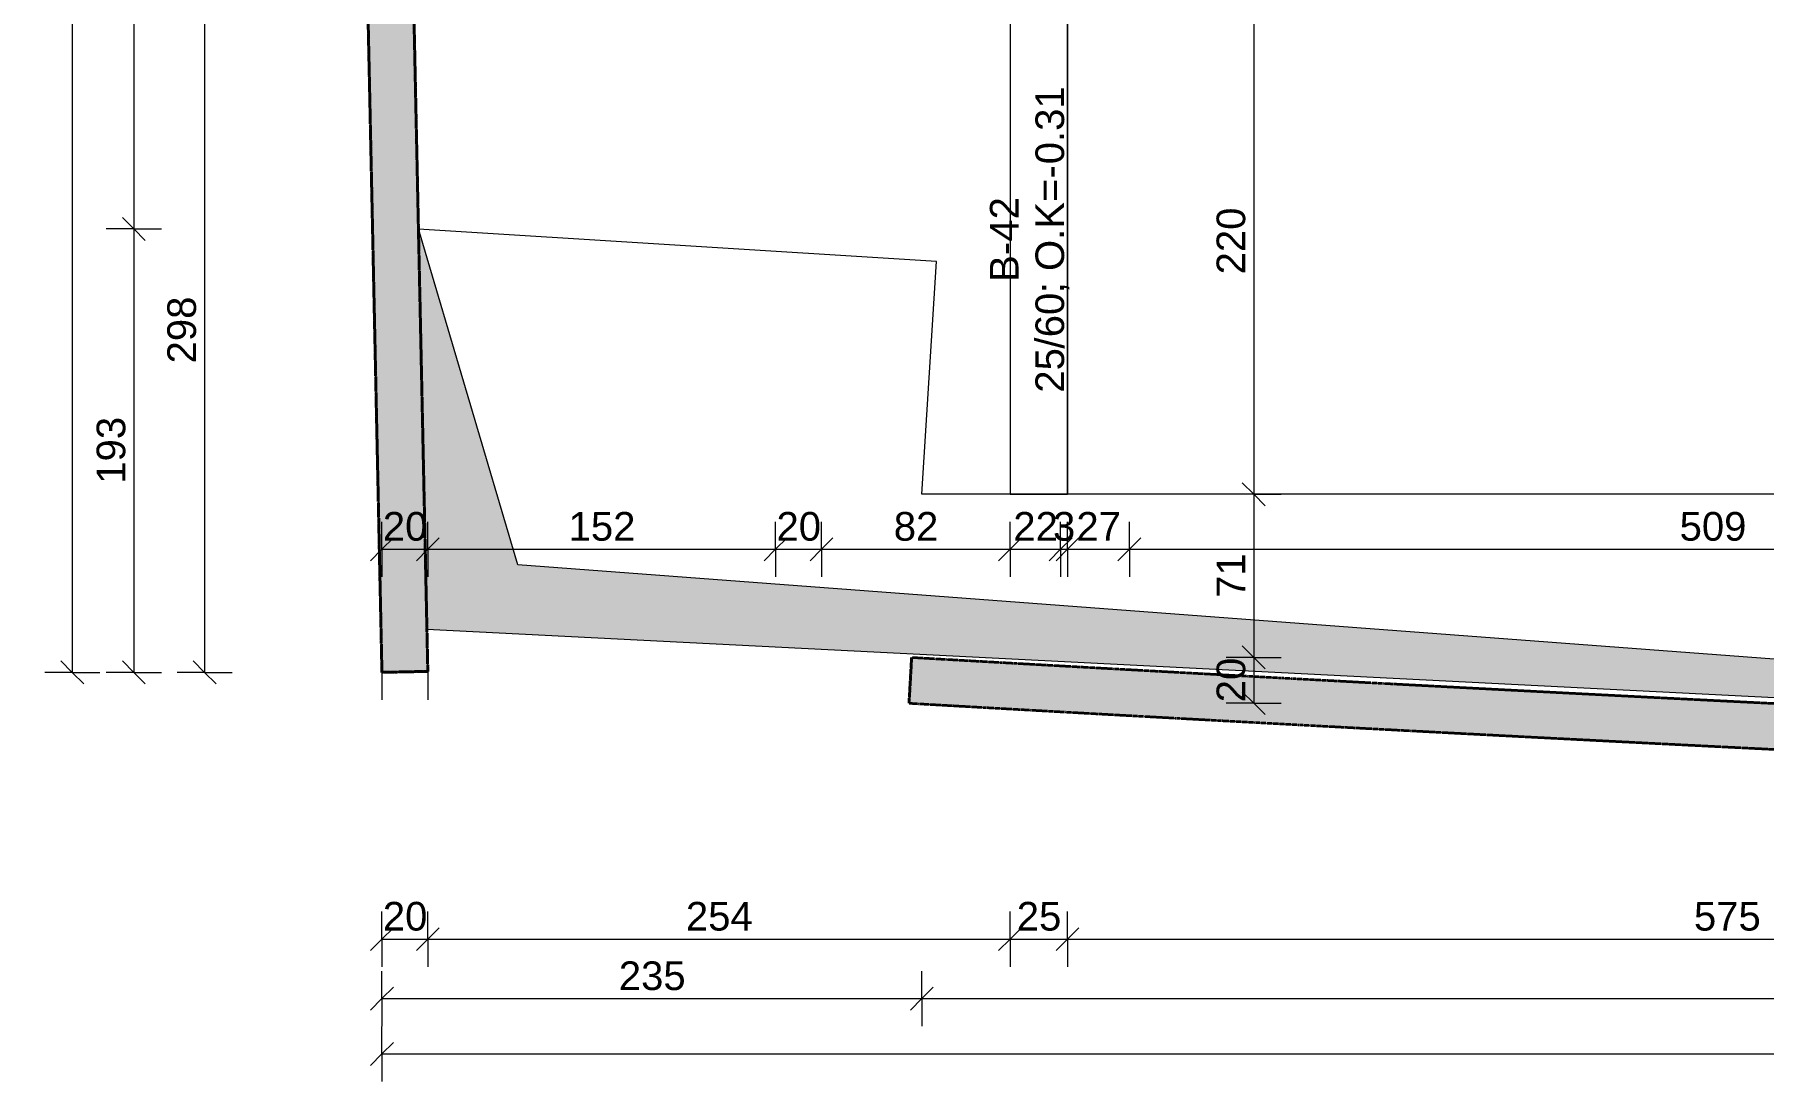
# Model space of a CAD drawing. Header units: centimetres. Extents: x -161 to 2402, y -178 to 2398.
# Drawn here: x -161 to 592, y -178 to 278 of the extents above; entities that cross this region are included whole.
import ezdxf

# ---------------------------------------------------------------- set-up
doc = ezdxf.new("R2010")
doc.units = ezdxf.units.CM
doc.linetypes.add('Beton Ole', pattern=[0.3, 0.15, -0.15])
for name, color, linetype, lineweight in [('Dimensions', 130, 'Continuous', 9), ('Dimensions-50', 130, 'Continuous', 9), ('IfcAnnotation', 7, 'Continuous', 18), ('IfcBuildingElementProxy', 7, 'Continuous', 18), ('IfcSlab', 7, 'Continuous', 18), ('IfcWall', 7, 'Continuous', 25), ('Structural Framing Tags', 130, 'Continuous', 9)]:
    doc.layers.add(name, color=color, linetype=linetype, lineweight=lineweight)
doc.styles.add('Arial', font='arial.ttf', dxfattribs={"height": 12.5})
doc.dimstyles.new('Deng_-_2mm_Arial_1_DIGIT', dxfattribs={"dimscale": 30.48, "dimtxt": 12.753242, "dimasz": 0.328084, "dimexe": 0.393701, "dimexo": 0.0625, "dimgap": 0, "dimtad": 1, "dimdec": 0, "dimzin": 0, "dimdsep": 46, "dimtxsty": 'Arial', "dimblk1": 'OBLIQUE', "dimblk2": 'OBLIQUE', "dimsah": 1, "dimcen": 0.09, "dimazin": 0, "dimtfac": 1, "dimtdec": 4, "dimtix": 1, "dimtmove": 0, "dimatfit": 3, "dimfxl": 0.393701, "dimfxlon": 1, "dimtvp": 1, "dimtolj": 1, "dimtzin": 0, "dimarcsym": 2})
pattern_1 = [(45, (-6099.134, 2162.023), (0.3422397, 7.8404), [6.271, -1.524])]

# ---------------------------------------------------------------- blocks, each defined once
blk = doc.blocks.new('M_Concrete-Rectangular Beam1 - 25_60-8955012-K-21')
at = {"layer": 'IfcBuildingElementProxy', "color": 8}
for p, q in [((-112.21, 12.5), (-112.21, -12.5)), ((-112.21, 9.5), (-112.21, 12.5)), ((-110.25, 12.5), (-112.21, 12.5)), ((-112.21, 12.5), (-110.25, 12.5)), ((-112.21, -12.5), (-112.21, 9.5)), ((-112.21, -12.5), (-110.25, -12.5)), ((-112.21, -12.5), (-110.25, -12.5))]:
    blk.add_line(p, q, dxfattribs=at)
at = {"layer": 'IfcBuildingElementProxy', "color": 250}
for p, q in [((-110.25, 12.5), (110.25, 12.5)), ((110.25, 12.5), (-110.21, 12.5)), ((110.25, 12.5), (110.25, -12.5)), ((110.25, -12.5), (110.25, 12.5)), ((-110.25, -12.5), (110.25, -12.5)), ((-110.21, -12.5), (110.25, -12.5))]:
    blk.add_line(p, q, dxfattribs=at)
blk = doc.blocks.new('DIMBLOCK30-K-21')
at = {"layer": 'Dimensions-50', "transparency": 16777216}
for p, q in [((-87.33, 297.88), (-92.33, 302.88)), ((-87.33, 297.88), (-99.33, 297.88)), ((-87.33, 297.88), (-87.33, -0.21)), ((-87.33, 297.88), (-82.33, 292.88)), ((-87.33, 297.88), (-75.33, 297.88)), ((-87.33, -0.21), (-92.33, 4.79)), ((-87.33, -0.21), (-99.33, -0.21)), ((-87.33, -0.21), (-82.33, -5.21)), ((-87.33, -0.21), (-75.33, -0.21))]:
    blk.add_line(p, q, dxfattribs=at)
at = {"layer": 'Dimensions-50', "color": 0, "transparency": 16777216, "insert": (-103.56, 134.41), "char_height": 12.5, "width": 34.6103, "attachment_point": 1, "rotation": 90, "line_spacing_factor": 0.941778, "style": 'Arial'}
blk.add_mtext('298', dxfattribs=at)
blk = doc.blocks.new('_Oblique')
at = {"color": 0, "linetype": 'ByBlock', "lineweight": -2}
blk.add_line((-0.5, -0.5), (0.5, 0.5), dxfattribs=at)
blk = doc.blocks.new('DIMBLOCK32-K-21')
at = {"layer": 'Dimensions-50', "transparency": 16777216}
for p, q in [((-118.15, 1876.69), (-130.15, 1876.69)), ((-118.15, 1876.69), (-123.15, 1881.69)), ((-118.15, 1876.69), (-118.15, 193.02)), ((-118.15, 1876.69), (-113.15, 1871.69)), ((-118.15, 1876.69), (-106.15, 1876.69)), ((-118.15, 193.02), (-123.15, 198.02)), ((-118.15, 193.02), (-130.15, 193.02)), ((-118.15, 193.02), (-113.15, 188.02)), ((-118.15, 193.02), (-106.15, 193.02))]:
    blk.add_line(p, q, dxfattribs=at)
at = {"layer": 'Dimensions-50', "color": 0, "transparency": 16777216, "insert": (-134.38, 1015.63), "char_height": 12.5, "width": 46.1471, "attachment_point": 1, "rotation": 90, "line_spacing_factor": 0.941778, "style": 'Arial'}
blk.add_mtext('1684', dxfattribs=at)
blk = doc.blocks.new('DIMBLOCK33-K-21')
at = {"layer": 'Dimensions-50', "transparency": 16777216}
for p, q in [((-118.15, 193.02), (-123.15, 198.02)), ((-118.15, 193.02), (-130.15, 193.02)), ((-118.15, 193.02), (-118.15, -0.21)), ((-118.15, 193.02), (-113.15, 188.02)), ((-118.15, 193.02), (-106.15, 193.02)), ((-118.15, -0.21), (-123.15, 4.79)), ((-118.15, -0.21), (-130.15, -0.21)), ((-118.15, -0.21), (-113.15, -5.21)), ((-118.15, -0.21), (-106.15, -0.21))]:
    blk.add_line(p, q, dxfattribs=at)
at = {"layer": 'Dimensions-50', "color": 0, "transparency": 16777216, "insert": (-134.38, 81.99), "char_height": 12.5, "width": 34.6103, "attachment_point": 1, "rotation": 90, "line_spacing_factor": 0.941778, "style": 'Arial'}
blk.add_mtext('193', dxfattribs=at)
blk = doc.blocks.new('DIMBLOCK34-K-21')
at = {"layer": 'Dimensions-50', "transparency": 16777216}
for p, q in [((-145.01, 2262.13), (-157.01, 2262.13)), ((-145.01, 2262.13), (-150.01, 2267.13)), ((-145.01, 2262.13), (-145.01, -0.21)), ((-145.01, 2262.13), (-140.01, 2257.13)), ((-145.01, 2262.13), (-133.01, 2262.13)), ((-145.01, -0.21), (-150.01, 4.79)), ((-145.01, -0.21), (-157.01, -0.21)), ((-145.01, -0.21), (-140.01, -5.21)), ((-145.01, -0.21), (-133.01, -0.21))]:
    blk.add_line(p, q, dxfattribs=at)
at = {"layer": 'Dimensions-50', "color": 0, "transparency": 16777216, "insert": (-161.24, 1111.73), "char_height": 12.5, "width": 46.1471, "attachment_point": 1, "rotation": 90, "line_spacing_factor": 0.941778, "style": 'Arial'}
blk.add_mtext('2262', dxfattribs=at)
blk = doc.blocks.new('DIMBLOCK58-K-21')
at = {"layer": 'Dimensions-50', "transparency": 16777216}
for p, q in [((-10, -116.49), (-10, -104.49)), ((10, -116.49), (10, -104.49)), ((-10, -116.49), (-5, -111.49)), ((10, -116.49), (15, -111.49)), ((-10, -116.49), (-15, -121.49)), ((-10, -116.49), (10, -116.49)), ((-10, -116.49), (-10, -128.49)), ((10, -116.49), (5, -121.49)), ((10, -116.49), (10, -128.49))]:
    blk.add_line(p, q, dxfattribs=at)
at = {"layer": 'Dimensions-50', "color": 0, "transparency": 16777216, "insert": (-9.61, -100.26), "char_height": 12.5, "width": 23.0736, "attachment_point": 1, "line_spacing_factor": 0.941778, "style": 'Arial'}
blk.add_mtext('20', dxfattribs=at)
blk = doc.blocks.new('DIMBLOCK59-K-21')
at = {"layer": 'Dimensions-50', "transparency": 16777216}
for p, q in [((10, -116.49), (10, -104.49)), ((263.85, -116.49), (263.85, -104.49)), ((10, -116.49), (15, -111.49)), ((263.85, -116.49), (268.85, -111.49)), ((10, -116.49), (5, -121.49)), ((10, -116.49), (263.85, -116.49)), ((10, -116.49), (10, -128.49)), ((263.85, -116.49), (258.85, -121.49)), ((263.85, -116.49), (263.85, -128.49))]:
    blk.add_line(p, q, dxfattribs=at)
at = {"layer": 'Dimensions-50', "color": 0, "transparency": 16777216, "insert": (122.5, -100.26), "char_height": 12.5, "width": 34.6103, "attachment_point": 1, "line_spacing_factor": 0.941778, "style": 'Arial'}
blk.add_mtext('254', dxfattribs=at)
blk = doc.blocks.new('DIMBLOCK60-K-21')
at = {"layer": 'Dimensions-50', "transparency": 16777216}
for p, q in [((263.85, -116.49), (263.85, -104.49)), ((288.85, -116.49), (288.85, -104.49)), ((263.85, -116.49), (268.85, -111.49)), ((288.85, -116.49), (293.85, -111.49)), ((263.85, -116.49), (258.85, -121.49)), ((263.85, -116.49), (288.85, -116.49)), ((263.85, -116.49), (263.85, -128.49)), ((288.85, -116.49), (283.85, -121.49)), ((288.85, -116.49), (288.85, -128.49))]:
    blk.add_line(p, q, dxfattribs=at)
at = {"layer": 'Dimensions-50', "color": 0, "transparency": 16777216, "insert": (266.74, -100.26), "char_height": 12.5, "width": 23.0736, "attachment_point": 1, "line_spacing_factor": 0.941778, "style": 'Arial'}
blk.add_mtext('25', dxfattribs=at)
blk = doc.blocks.new('DIMBLOCK61-K-21')
at = {"layer": 'Dimensions-50', "transparency": 16777216}
for p, q in [((288.85, -116.49), (288.85, -104.49)), ((863.89, -116.49), (863.89, -104.49)), ((288.85, -116.49), (293.85, -111.49)), ((863.89, -116.49), (868.89, -111.49)), ((288.85, -116.49), (283.85, -121.49)), ((288.85, -116.49), (863.89, -116.49)), ((288.85, -116.49), (288.85, -128.49)), ((863.89, -116.49), (858.89, -121.49)), ((863.89, -116.49), (863.89, -128.49))]:
    blk.add_line(p, q, dxfattribs=at)
at = {"layer": 'Dimensions-50', "color": 0, "transparency": 16777216, "insert": (561.95, -100.26), "char_height": 12.5, "width": 34.6103, "attachment_point": 1, "line_spacing_factor": 0.941778, "style": 'Arial'}
blk.add_mtext('575', dxfattribs=at)
blk = doc.blocks.new('DIMBLOCK72-K-21')
at = {"layer": 'Dimensions-50', "transparency": 16777216}
for p, q in [((-10, -142.4), (-10, -130.4)), ((225.35, -142.4), (225.35, -130.4)), ((-10, -142.4), (-15, -147.4)), ((-10, -142.4), (-5, -137.4)), ((-10, -142.4), (225.35, -142.4)), ((-10, -142.4), (-10, -154.4)), ((225.35, -142.4), (220.35, -147.4)), ((225.35, -142.4), (230.35, -137.4)), ((225.35, -142.4), (225.35, -154.4))]:
    blk.add_line(p, q, dxfattribs=at)
at = {"layer": 'Dimensions-50', "color": 0, "transparency": 16777216, "insert": (93.26, -126.18), "char_height": 12.5, "width": 34.6103, "attachment_point": 1, "line_spacing_factor": 0.941778, "style": 'Arial'}
blk.add_mtext('235', dxfattribs=at)
blk = doc.blocks.new('DIMBLOCK73-K-21')
at = {"layer": 'Dimensions-50', "transparency": 16777216}
for p, q in [((225.35, -142.4), (225.35, -130.4)), ((1560.94, -142.4), (1560.94, -130.4)), ((225.35, -142.4), (220.35, -147.4)), ((225.35, -142.4), (230.35, -137.4)), ((225.35, -142.4), (1560.94, -142.4)), ((225.35, -142.4), (225.35, -154.4)), ((1560.94, -142.4), (1555.94, -147.4)), ((1560.94, -142.4), (1565.94, -137.4)), ((1560.94, -142.4), (1560.94, -154.4))]:
    blk.add_line(p, q, dxfattribs=at)
at = {"layer": 'Dimensions-50', "color": 0, "transparency": 16777216, "insert": (873.92, -126.18), "char_height": 12.5, "width": 46.1471, "attachment_point": 1, "line_spacing_factor": 0.941778, "style": 'Arial'}
blk.add_mtext('1336', dxfattribs=at)
blk = doc.blocks.new('DIMBLOCK75-K-21')
at = {"layer": 'Dimensions-50', "transparency": 16777216}
for p, q in [((-10, -166.49), (-10, -154.49)), ((2278.44, -166.49), (2278.44, -154.49)), ((-10, -166.49), (-5, -161.49)), ((2278.44, -166.49), (2283.44, -161.49)), ((-10, -166.49), (-15, -171.49)), ((-10, -166.49), (2278.44, -166.49)), ((-10, -166.49), (-10, -178.49)), ((2278.44, -166.49), (2273.44, -171.49)), ((2278.44, -166.49), (2278.44, -178.49))]:
    blk.add_line(p, q, dxfattribs=at)
at = {"layer": 'Dimensions-50', "color": 0, "transparency": 16777216, "insert": (1114.99, -150.26), "char_height": 12.5, "width": 46.1471, "attachment_point": 1, "line_spacing_factor": 0.941778, "style": 'Arial'}
blk.add_mtext('2288', dxfattribs=at)
blk = doc.blocks.new('DIMBLOCK113-K-21')
at = {"layer": 'Dimensions-50', "transparency": 16777216}
for p, q in [((370.07, 297.88), (365.07, 302.88)), ((370.07, 297.88), (358.07, 297.88)), ((370.07, 297.88), (370.07, 77.38)), ((370.07, 297.88), (375.07, 292.88)), ((370.07, 297.88), (382.07, 297.88)), ((370.07, 77.38), (358.07, 77.38)), ((370.07, 77.38), (365.07, 82.38)), ((370.07, 77.38), (375.07, 72.38)), ((370.07, 77.38), (382.07, 77.38))]:
    blk.add_line(p, q, dxfattribs=at)
at = {"layer": 'Dimensions-50', "color": 0, "transparency": 16777216, "insert": (353.84, 173.21), "char_height": 12.5, "width": 34.6103, "attachment_point": 1, "rotation": 90, "line_spacing_factor": 0.941778, "style": 'Arial'}
blk.add_mtext('220', dxfattribs=at)
blk = doc.blocks.new('DIMBLOCK114-K-21')
at = {"layer": 'Dimensions-50', "transparency": 16777216}
for p, q in [((370.07, 77.38), (358.07, 77.38)), ((370.07, 77.38), (365.07, 82.38)), ((370.07, 77.38), (370.07, 6.32)), ((370.07, 77.38), (375.07, 72.38)), ((370.07, 77.38), (382.07, 77.38)), ((370.07, 6.32), (365.07, 11.32)), ((370.07, 6.32), (358.07, 6.32)), ((370.07, 6.32), (375.07, 1.32)), ((370.07, 6.32), (382.07, 6.32))]:
    blk.add_line(p, q, dxfattribs=at)
at = {"layer": 'Dimensions-50', "color": 0, "transparency": 16777216, "insert": (353.84, 32.24), "char_height": 12.5, "width": 23.0736, "attachment_point": 1, "rotation": 90, "line_spacing_factor": 0.941778, "style": 'Arial'}
blk.add_mtext('71', dxfattribs=at)
blk = doc.blocks.new('DIMBLOCK115-K-21')
at = {"layer": 'Dimensions-50', "transparency": 16777216}
for p, q in [((370.07, 6.32), (365.07, 11.32)), ((370.07, 6.32), (358.07, 6.32)), ((370.07, 6.32), (370.07, -13.64)), ((370.07, 6.32), (375.07, 1.32)), ((370.07, 6.32), (382.07, 6.32)), ((370.07, -13.64), (358.07, -13.64)), ((370.07, -13.64), (365.07, -8.64)), ((370.07, -13.64), (375.07, -18.64)), ((370.07, -13.64), (382.07, -13.64))]:
    blk.add_line(p, q, dxfattribs=at)
at = {"layer": 'Dimensions-50', "color": 0, "transparency": 16777216, "insert": (353.84, -13.27), "char_height": 12.5, "width": 23.0736, "attachment_point": 1, "rotation": 90, "line_spacing_factor": 0.941778, "style": 'Arial'}
blk.add_mtext('20', dxfattribs=at)
blk = doc.blocks.new('DIMBLOCK205-K-21')
at = {"layer": 'Dimensions-50', "transparency": 16777216}
for p, q in [((-10, 53.44), (-10, 65.44)), ((10, 53.44), (10, 65.44)), ((-10, 53.44), (-15, 48.44)), ((-10, 53.44), (-5, 58.44)), ((-10, 53.44), (10, 53.44)), ((-10, 53.44), (-10, 41.44)), ((10, 53.44), (5, 48.44)), ((10, 53.44), (15, 58.44)), ((10, 53.44), (10, 41.44))]:
    blk.add_line(p, q, dxfattribs=at)
at = {"layer": 'Dimensions-50', "color": 0, "transparency": 16777216, "insert": (-9.61, 69.67), "char_height": 12.5, "width": 23.0736, "attachment_point": 1, "line_spacing_factor": 0.941778, "style": 'Arial'}
blk.add_mtext('20', dxfattribs=at)
blk = doc.blocks.new('DIMBLOCK206-K-21')
at = {"layer": 'Dimensions-50', "transparency": 16777216}
for p, q in [((10, 53.44), (10, 65.44)), ((161.61, 53.44), (161.61, 65.44)), ((10, 53.44), (5, 48.44)), ((10, 53.44), (15, 58.44)), ((10, 53.44), (161.61, 53.44)), ((10, 53.44), (10, 41.44)), ((161.61, 53.44), (156.61, 48.44)), ((161.61, 53.44), (166.61, 58.44)), ((161.61, 53.44), (161.61, 41.44))]:
    blk.add_line(p, q, dxfattribs=at)
at = {"layer": 'Dimensions-50', "color": 0, "transparency": 16777216, "insert": (71.38, 69.67), "char_height": 12.5, "width": 34.6103, "attachment_point": 1, "line_spacing_factor": 0.941778, "style": 'Arial'}
blk.add_mtext('152', dxfattribs=at)
blk = doc.blocks.new('DIMBLOCK207-K-21')
at = {"layer": 'Dimensions-50', "transparency": 16777216}
for p, q in [((161.61, 53.44), (161.61, 65.44)), ((181.61, 53.44), (181.61, 65.44)), ((161.61, 53.44), (156.61, 48.44)), ((161.61, 53.44), (166.61, 58.44)), ((161.61, 53.44), (181.61, 53.44)), ((161.61, 53.44), (161.61, 41.44)), ((181.61, 53.44), (176.61, 48.44)), ((181.61, 53.44), (186.61, 58.44)), ((181.61, 53.44), (181.61, 41.44))]:
    blk.add_line(p, q, dxfattribs=at)
at = {"layer": 'Dimensions-50', "color": 0, "transparency": 16777216, "insert": (162, 69.67), "char_height": 12.5, "width": 23.0736, "attachment_point": 1, "line_spacing_factor": 0.941778, "style": 'Arial'}
blk.add_mtext('20', dxfattribs=at)
blk = doc.blocks.new('DIMBLOCK208-K-21')
at = {"layer": 'Dimensions-50', "transparency": 16777216}
for p, q in [((181.61, 53.44), (181.61, 65.44)), ((263.85, 53.44), (263.85, 65.44)), ((181.61, 53.44), (176.61, 48.44)), ((181.61, 53.44), (186.61, 58.44)), ((181.61, 53.44), (263.85, 53.44)), ((181.61, 53.44), (181.61, 41.44)), ((263.85, 53.44), (258.85, 48.44)), ((263.85, 53.44), (268.85, 58.44)), ((263.85, 53.44), (263.85, 41.44))]:
    blk.add_line(p, q, dxfattribs=at)
at = {"layer": 'Dimensions-50', "color": 0, "transparency": 16777216, "insert": (213.12, 69.67), "char_height": 12.5, "width": 23.0736, "attachment_point": 1, "line_spacing_factor": 0.941778, "style": 'Arial'}
blk.add_mtext('82', dxfattribs=at)
blk = doc.blocks.new('DIMBLOCK209-K-21')
at = {"layer": 'Dimensions-50', "transparency": 16777216}
for p, q in [((263.85, 53.44), (263.85, 65.44)), ((285.85, 53.44), (285.85, 65.44)), ((263.85, 53.44), (258.85, 48.44)), ((263.85, 53.44), (268.85, 58.44)), ((263.85, 53.44), (285.85, 53.44)), ((263.85, 53.44), (263.85, 41.44)), ((285.85, 53.44), (280.85, 48.44)), ((285.85, 53.44), (290.85, 58.44)), ((285.85, 53.44), (285.85, 41.44))]:
    blk.add_line(p, q, dxfattribs=at)
at = {"layer": 'Dimensions-50', "color": 0, "transparency": 16777216, "insert": (265.24, 69.67), "char_height": 12.5, "width": 23.0736, "attachment_point": 1, "line_spacing_factor": 0.941778, "style": 'Arial'}
blk.add_mtext('22', dxfattribs=at)
blk = doc.blocks.new('DIMBLOCK210-K-21')
at = {"layer": 'Dimensions-50', "transparency": 16777216}
for p, q in [((285.85, 53.44), (285.85, 65.44)), ((288.85, 53.44), (288.85, 65.44)), ((285.85, 53.44), (280.85, 48.44)), ((288.85, 53.44), (283.85, 48.44)), ((285.85, 53.44), (290.85, 58.44)), ((285.85, 53.44), (288.85, 53.44)), ((285.85, 53.44), (285.85, 41.44)), ((288.85, 53.44), (293.85, 58.44)), ((288.85, 53.44), (288.85, 41.44))]:
    blk.add_line(p, q, dxfattribs=at)
at = {"layer": 'Dimensions-50', "color": 0, "transparency": 16777216, "insert": (282.54, 69.67), "char_height": 12.5, "width": 11.5368, "attachment_point": 1, "line_spacing_factor": 0.941778, "style": 'Arial'}
blk.add_mtext('\\fArial|b0|i0|c177|p34|;3', dxfattribs=at)
blk = doc.blocks.new('DIMBLOCK211-K-21')
at = {"layer": 'Dimensions-50', "transparency": 16777216}
for p, q in [((288.85, 53.44), (288.85, 65.44)), ((315.85, 53.44), (315.85, 65.44)), ((288.85, 53.44), (283.85, 48.44)), ((288.85, 53.44), (293.85, 58.44)), ((288.85, 53.44), (315.85, 53.44)), ((288.85, 53.44), (288.85, 41.44)), ((315.85, 53.44), (310.85, 48.44)), ((315.85, 53.44), (320.85, 58.44)), ((315.85, 53.44), (315.85, 41.44))]:
    blk.add_line(p, q, dxfattribs=at)
at = {"layer": 'Dimensions-50', "color": 0, "transparency": 16777216, "insert": (292.74, 69.67), "char_height": 12.5, "width": 23.0736, "attachment_point": 1, "line_spacing_factor": 0.941778, "style": 'Arial'}
blk.add_mtext('27', dxfattribs=at)
blk = doc.blocks.new('DIMBLOCK212-K-21')
at = {"layer": 'Dimensions-50', "transparency": 16777216}
for p, q in [((315.85, 53.44), (315.85, 65.44)), ((824.39, 53.44), (824.39, 65.44)), ((315.85, 53.44), (310.85, 48.44)), ((315.85, 53.44), (320.85, 58.44)), ((315.85, 53.44), (824.39, 53.44)), ((315.85, 53.44), (315.85, 41.44)), ((824.39, 53.44), (819.39, 48.44)), ((824.39, 53.44), (829.39, 58.44)), ((824.39, 53.44), (824.39, 41.44))]:
    blk.add_line(p, q, dxfattribs=at)
at = {"layer": 'Dimensions-50', "color": 0, "transparency": 16777216, "insert": (555.7, 69.67), "char_height": 12.5, "width": 34.6103, "attachment_point": 1, "line_spacing_factor": 0.941778, "style": 'Arial'}
blk.add_mtext('509', dxfattribs=at)

msp = doc.modelspace()

# ---------------------------------------------------------------- hatches: boundary and pattern name
at = {"layer": 'IfcAnnotation'}
msp.add_hatch(color=254, dxfattribs=at).paths.add_polyline_path([(1287.85, -46.33), (49.2, 46.65), (5.91, 193.02), (9.61, 18.65), (1282.96, -46.08)])
at = {"layer": 'IfcWall', "linetype": 'Beton Ole'}
h = msp.add_hatch(dxfattribs=at)
h.set_pattern_fill('FP_1', color=50, style=0, pattern_type=2)
h.set_pattern_definition(pattern_1)
h.paths.add_polyline_path([(-10, -0.21), (10, 0.21), (-26.35, 1716.69), (-26.67, 1716.69), (-26.67, 1731.69), (-37.45, 2240.9), (-57.48, 2242.07), (-16.31, 297.88)])
h = msp.add_hatch(dxfattribs=at)
h.set_pattern_fill('FP_1', color=50, style=0, pattern_type=2)
h.set_pattern_definition(pattern_1)
h.paths.add_polyline_path([(1316.25, -64.25), (1316.25, -64.22), (1306.61, -63.89)])
h.paths.add_polyline_path([(1287.85, -63.18), (1287.85, -46.33), (1031.22, -33.28), (877.53, -26.86), (658.23, -16.73), (438.98, -5.65), (220.92, 6.32), (219.78, -13.64), (440.04, -25.73), (659.2, -36.8), (888.89, -47.35), (1097.67, -56.07), (1262.85, -62.25)])
h.paths.add_polyline_path([(1287.85, -46.33), (1287.85, -43.17), (1204.01, -40.03), (1283.88, -46.03)])

# ---------------------------------------------------------------- linework, layer by layer
at = {"layer": 'IfcAnnotation', "color": 250}
for p, q in [((49.2, 46.65), (5.91, 193.02)), ((5.91, 193.02), (9.6, 18.65)), ((1287.85, -46.33), (49.2, 46.65)), ((9.6, 18.65), (1287.85, -46.33)), ((10, 0.21), (10, -12.21)), ((-10, -0.21), (-10, -12.21))]:
    msp.add_line(p, q, dxfattribs=at)
at = {"layer": 'IfcSlab', "color": 250}
for p, q in [((-26.35, 1716.69), (5.92, 192.87)), ((231.68, 178.78), (5.92, 192.87)), ((225.35, 77.38), (231.68, 178.78)), ((1262.85, 77.38), (225.35, 77.38))]:
    msp.add_line(p, q, dxfattribs=at)
at = {"layer": 'IfcWall', "color": 10, "linetype": 'Beton Ole', "lineweight": 35}
for p, q in [((-10, -0.21), (-57.91, 2262.13)), ((-57.91, 2262.13), (-10, -0.21)), ((10, 0.21), (-2.66, 598.02)), ((-2.66, 598.02), (5.92, 192.87)), ((5.92, 192.87), (10, 0.21)), ((10, 0.21), (-10, -0.21)), ((-10, -0.21), (10, 0.21)), ((220.92, 6.32), (219.78, -13.64)), ((219.78, -13.64), (220.92, 6.32))]:
    msp.add_line(p, q, dxfattribs=at)
for radius, start, end in [(50232.94, 266.731965, 266.982264), (50232.94, 266.731965, 267.466284), (50232.94, 266.982264, 267.466284), (50252.94, 266.731965, 266.982264), (50252.94, 266.731965, 267.983461), (50252.94, 266.982264, 267.232564)]:
    msp.add_arc((3084.55, 50157.58), radius, start, end, dxfattribs=at)

# ---------------------------------------------------------------- block references
at = {"layer": 'IfcBuildingElementProxy', "color": 250, "rotation": 269.9999999999999}
msp.add_blockref('M_Concrete-Rectangular Beam1 - 25_60-8955012-K-21', (276.35, 187.63), dxfattribs=at)

# ---------------------------------------------------------------- texts
at = {"layer": 'Structural Framing Tags', "color": 7, "char_height": 12.5, "attachment_point": 1, "rotation": 90, "style": 'Arial'}
for s, insert, width in [('0.31', (274.88, 221.22), 40.8861), ('; O.K=-', (274.88, 165), 68.1434), ('42', (255.03, 187.49), 23.2489), ('B-', (255.03, 169.96), 21.2447), ('60', (274.88, 145.81), 23.2489), ('\\fArial|b0|i0|c177|p34|;/', (274.88, 140.85), 6.0127), ('25', (274.88, 121.67), 23.2489)]:
    msp.add_mtext(s, dxfattribs=dict(at, insert=insert, width=width))

# ---------------------------------------------------------------- dimensions: what is measured, and where the dimension line sits
at = {"layer": 'Dimensions'}
for base, p1, p2, override, picture, middle in [((-145.01, -0.21), (-133.01, 2262.13), (-133.01, -0.21), {"dimpost": '<>', "dimfxl": 2262.342485}, 'DIMBLOCK34-K-21', (-151.39, 1130.96)), ((-118.15, 193.02), (-106.15, 1876.69), (-106.15, 193.02), {"dimpost": '<>', "dimfxl": 1683.664142}, 'DIMBLOCK32-K-21', (-124.53, 1034.86)), ((-87.33, -0.21), (-75.33, 297.88), (-75.33, -0.21), {"dimpost": '<>', "dimfxl": 298.093021}, 'DIMBLOCK30-K-21', (-93.71, 148.83)), ((370.0669, 77.3826), (382.0669, 297.8813), (358.0669, 77.3826), {"dimpost": '<>', "dimfxl": 221.801015}, 'DIMBLOCK113-K-21', (363.6847, 187.6319)), ((-118.15, -0.21), (-106.15, 193.02), (-106.15, -0.21), {"dimpost": '<>', "dimfxl": 193.236395}, 'DIMBLOCK33-K-21', (-124.53, 96.41)), ((370.07, 6.32), (358.07, 77.38), (358.07, 6.32), {"dimpost": '<>', "dimfxl": 71.059751}, 'DIMBLOCK114-K-21', (363.79, 41.85)), ((370.07, -13.64), (358.07, 6.32), (358.07, -13.64), {"dimpost": '<>', "dimfxl": 19.967476}, 'DIMBLOCK115-K-21', (363.68, -3.66))]:
    dim = msp.add_linear_dim(base=base, p1=p1, p2=p2, angle=90, dimstyle='Deng_-_2mm_Arial_1_DIGIT', override=override, dxfattribs=at)
    dim.commit()
    dim.dimension.update_dxf_attribs({"geometry": picture, "text_midpoint": middle})
for base, p1, p2, override, picture, middle in [((10, 53.44), (-10, 41.44), (10, 41.44), {"dimpost": '<>', "dimfxl": 19.995517}, 'DIMBLOCK205-K-21', (0, 59.82)), ((161.61, 53.44), (10, 41.44), (161.61, 65.44), {"dimpost": '<>', "dimfxl": 153.499232}, 'DIMBLOCK206-K-21', (85.8, 59.82)), ((181.61, 53.44), (161.61, 65.44), (181.61, 65.44), {"dimpost": '<>', "dimfxl": 20}, 'DIMBLOCK207-K-21', (171.61, 59.82)), ((263.85, 53.44), (181.61, 65.44), (263.85, 65.44), {"dimpost": '<>', "dimfxl": 82.240158}, 'DIMBLOCK208-K-21', (222.73, 59.82)), ((285.85, 53.44), (263.85, 65.44), (285.85, 65.44), {"dimpost": '<>', "dimfxl": 22}, 'DIMBLOCK209-K-21', (274.85, 59.71)), ((288.85, 53.44), (285.85, 65.44), (288.85, 65.44), {"dimpost": '<>', "dimfxl": 3}, 'DIMBLOCK210-K-21', (287.35, 59.82)), ((315.85, 53.44), (288.85, 65.44), (315.85, 65.44), {"dimpost": '<>', "dimfxl": 27}, 'DIMBLOCK211-K-21', (302.35, 59.71)), ((824.39, 53.44), (315.85, 65.44), (824.39, 65.44), {"dimpost": '<>', "dimfxl": 508.542674}, 'DIMBLOCK212-K-21', (570.12, 59.82)), ((10, -116.49), (-10, -104.49), (10, -104.49), {"dimpost": '<>', "dimfxl": 19.995517}, 'DIMBLOCK58-K-21', (0, -110.11)), ((263.85, -116.49), (10, -104.49), (263.85, -104.49), {"dimpost": '<>', "dimfxl": 253.85155}, 'DIMBLOCK59-K-21', (136.92, -110.11)), ((288.85, -116.49), (263.85, -104.49), (288.85, -104.49), {"dimpost": '<>', "dimfxl": 25}, 'DIMBLOCK60-K-21', (276.35, -110.11)), ((863.89, -116.49), (288.85, -104.49), (863.89, -104.49), {"dimpost": '<>', "dimfxl": 575.042674}, 'DIMBLOCK61-K-21', (576.37, -110.14)), ((225.35, -142.4), (-10, -130.4), (225.35, -130.4), {"dimpost": '<>', "dimfxl": 235.352606}, 'DIMBLOCK72-K-21', (107.68, -136.02)), ((1560.94, -142.4), (225.35, -130.4), (1560.94, -130.4), {"dimpost": '<>', "dimfxl": 1335.582149}, 'DIMBLOCK73-K-21', (893.15, -136.02)), ((2278.44, -166.49), (-10, -154.49), (2278.44, -154.49), {"dimpost": '<>', "dimfxl": 2288.439177}, 'DIMBLOCK75-K-21', (1134.22, -160.11))]:
    dim = msp.add_linear_dim(base=base, p1=p1, p2=p2, dimstyle='Deng_-_2mm_Arial_1_DIGIT', override=override, dxfattribs=at)
    dim.commit()
    dim.dimension.update_dxf_attribs({"geometry": picture, "text_midpoint": middle})

doc.saveas('drawing.dxf')
